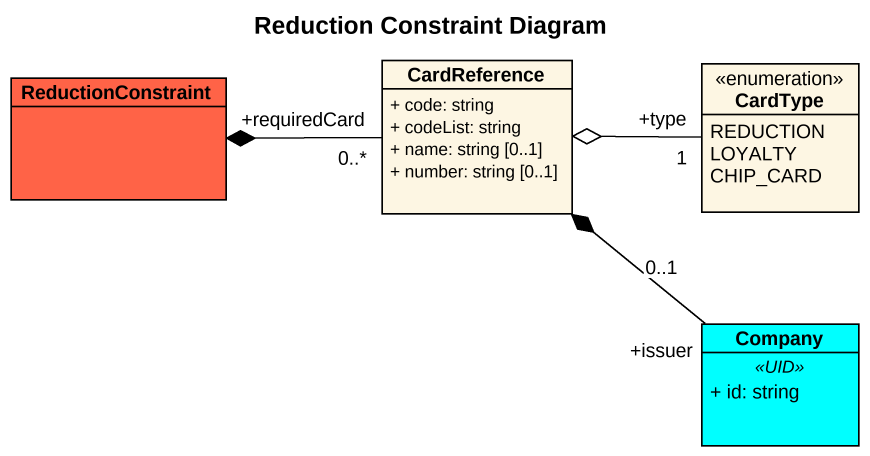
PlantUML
@startuml
title Reduction Constraint Diagram
hide circle
hide empty members
skinparam classAttributeIconSize 0
class ReductionConstraint #FF6347
class CardReference {
  + code: string
  + codeList: string
  + name: string [0..1]
  + number: string [0..1]
}
enum CardType {
  REDUCTION
  LOYALTY
  CHIP_CARD
}
class Company #00FFFF {
  .. <<UID>> ..
  + id: string
}
ReductionConstraint *-right- "+requiredCard\n0..*" CardReference
CardType "+type\n1" -left-o CardReference
Company "+issuer\n0..1" -up-* CardReference
@enduml
